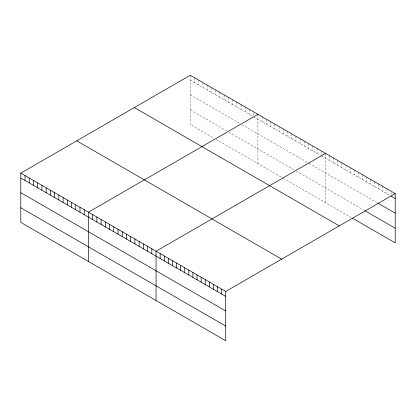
<?xml version="1.0" encoding="UTF-8"?>
<svg xmlns="http://www.w3.org/2000/svg" width="416" height="416" viewBox="0 0 416 416"><rect width="100%" height="100%" fill="white"/><g stroke="black" fill="none" stroke-linecap="round" stroke-linejoin="round"><path stroke-width="0.31" stroke-dasharray="2.08 1.56" d="M190.278 75.28L190.278 124.561L214.053 138.289M190.278 80.2L252.621 116.194M253.677 116.802L320.242 155.236M321.303 155.844L390.078 195.551M190.278 94.843L239.944 123.51M242.055 124.732L308.62 163.166M309.15 163.467L376.756 202.504M190.278 109.923L226.736 130.967M228.847 132.189L294.356 170.009M296.473 171.231L363.948 210.189M216.169 139.506L282.734 177.939M283.265 178.246L351.655 217.729M391.102 192.457L391.102 194.298M387.005 188.859L387.005 193.778M382.907 186.493L382.907 191.412M378.804 184.127L378.804 189.046M374.707 181.761L374.707 186.68M370.609 179.395L370.609 184.314M366.512 177.029L366.512 181.948M362.414 174.663L362.414 179.582M358.316 172.297L358.316 177.216M354.214 169.931L354.214 174.85M350.116 167.565L350.116 172.484M346.018 165.199L346.018 170.118M341.921 162.833L341.921 167.752M337.823 160.467L337.823 165.386M333.726 158.096L333.726 163.02M329.628 155.73L329.628 160.654M325.525 153.364L325.525 202.644M321.303 150.925L321.303 155.23M317.075 148.486L317.075 153.405M312.848 146.047L312.848 150.966M308.62 143.603L308.62 148.528M304.392 141.164L304.392 146.084M300.17 138.726L300.17 143.645M295.942 136.287L295.942 141.206M291.715 133.843L291.715 138.767M287.487 131.404L287.487 136.323M283.265 128.965L283.265 133.884M279.037 126.526L279.037 131.446M274.81 124.082L274.81 129.007M270.582 121.644L270.582 126.563M266.354 119.205L266.354 124.124M262.132 116.766L262.132 121.685M257.904 114.322L257.904 163.602M253.677 113.116L253.677 116.189M249.449 109.444L249.449 114.364M245.227 107.006L245.227 111.925M240.999 104.562L240.999 109.486M236.772 102.123L236.772 107.042M232.544 99.684L232.544 104.603M228.316 97.245L228.316 102.164M224.094 94.801L224.094 99.726M219.866 92.362L219.866 97.282M215.639 89.924L215.639 94.843M211.411 87.48L211.411 92.404M207.184 85.041L207.184 89.965M202.961 82.602L202.961 87.521M198.734 80.163L198.734 85.082M194.506 77.719L194.506 82.644"/><path stroke-width="0.62" d="M20.8 173.129L225.722 291.439L225.722 340.72L20.8 222.409L20.8 173.129L190.278 75.28L395.2 193.591L395.2 242.871L352.68 218.322M257.904 114.322L88.426 212.17L88.426 261.451M325.525 153.364L156.047 251.212L156.047 300.492M225.722 291.439L395.2 193.591M391.102 196.144L395.2 198.51M377.78 203.091L395.2 213.148M364.972 210.782L395.2 228.233M134.352 107.572L339.274 225.883M76.726 140.842L281.648 259.147M20.8 178.053L225.722 296.358M20.8 192.691L225.722 310.996M20.8 207.771L225.722 326.082M221.619 289.073L221.619 293.992M217.521 286.707L217.521 291.626M213.424 284.341L213.424 289.26M209.326 281.975L209.326 286.894M205.228 279.609L205.228 284.528M201.131 277.243L201.131 282.162M197.033 274.877L197.033 279.796M192.93 272.511L192.93 277.43M188.833 270.145L188.833 275.064M184.735 267.779L184.735 272.698M180.638 265.413L180.638 270.332M176.54 263.047L176.54 267.966M172.442 260.681L172.442 265.6M168.34 258.315L168.34 263.234M164.242 255.944L164.242 260.868M160.144 253.578L160.144 258.502M151.819 248.773L151.819 253.692M147.592 246.334L147.592 251.254M143.369 243.896L143.369 248.815M139.142 241.452L139.142 246.376M134.914 239.013L134.914 243.932M130.686 236.574L130.686 241.493M126.464 234.135L126.464 239.054M122.236 231.691L122.236 236.616M118.009 229.252L118.009 234.172M113.781 226.814L113.781 231.733M109.554 224.375L109.554 229.294M105.331 221.931L105.331 226.855M101.104 219.492L101.104 224.411M96.876 217.053L96.876 221.972M92.648 214.614L92.648 219.534M84.198 209.732L84.198 214.651M79.971 207.293L79.971 212.212M75.743 204.854L75.743 209.773M71.516 202.41L71.516 207.334M67.293 199.971L67.293 204.89M63.066 197.532L63.066 202.452M58.838 195.094L58.838 200.013M54.61 192.65L54.61 197.574M50.383 190.211L50.383 195.13M46.16 187.772L46.16 192.691M41.933 185.333L41.933 190.252M37.705 182.889L37.705 187.814M33.478 180.45L33.478 185.37M29.255 178.012L29.255 182.931M25.028 175.568L25.028 180.492"/></g></svg>
